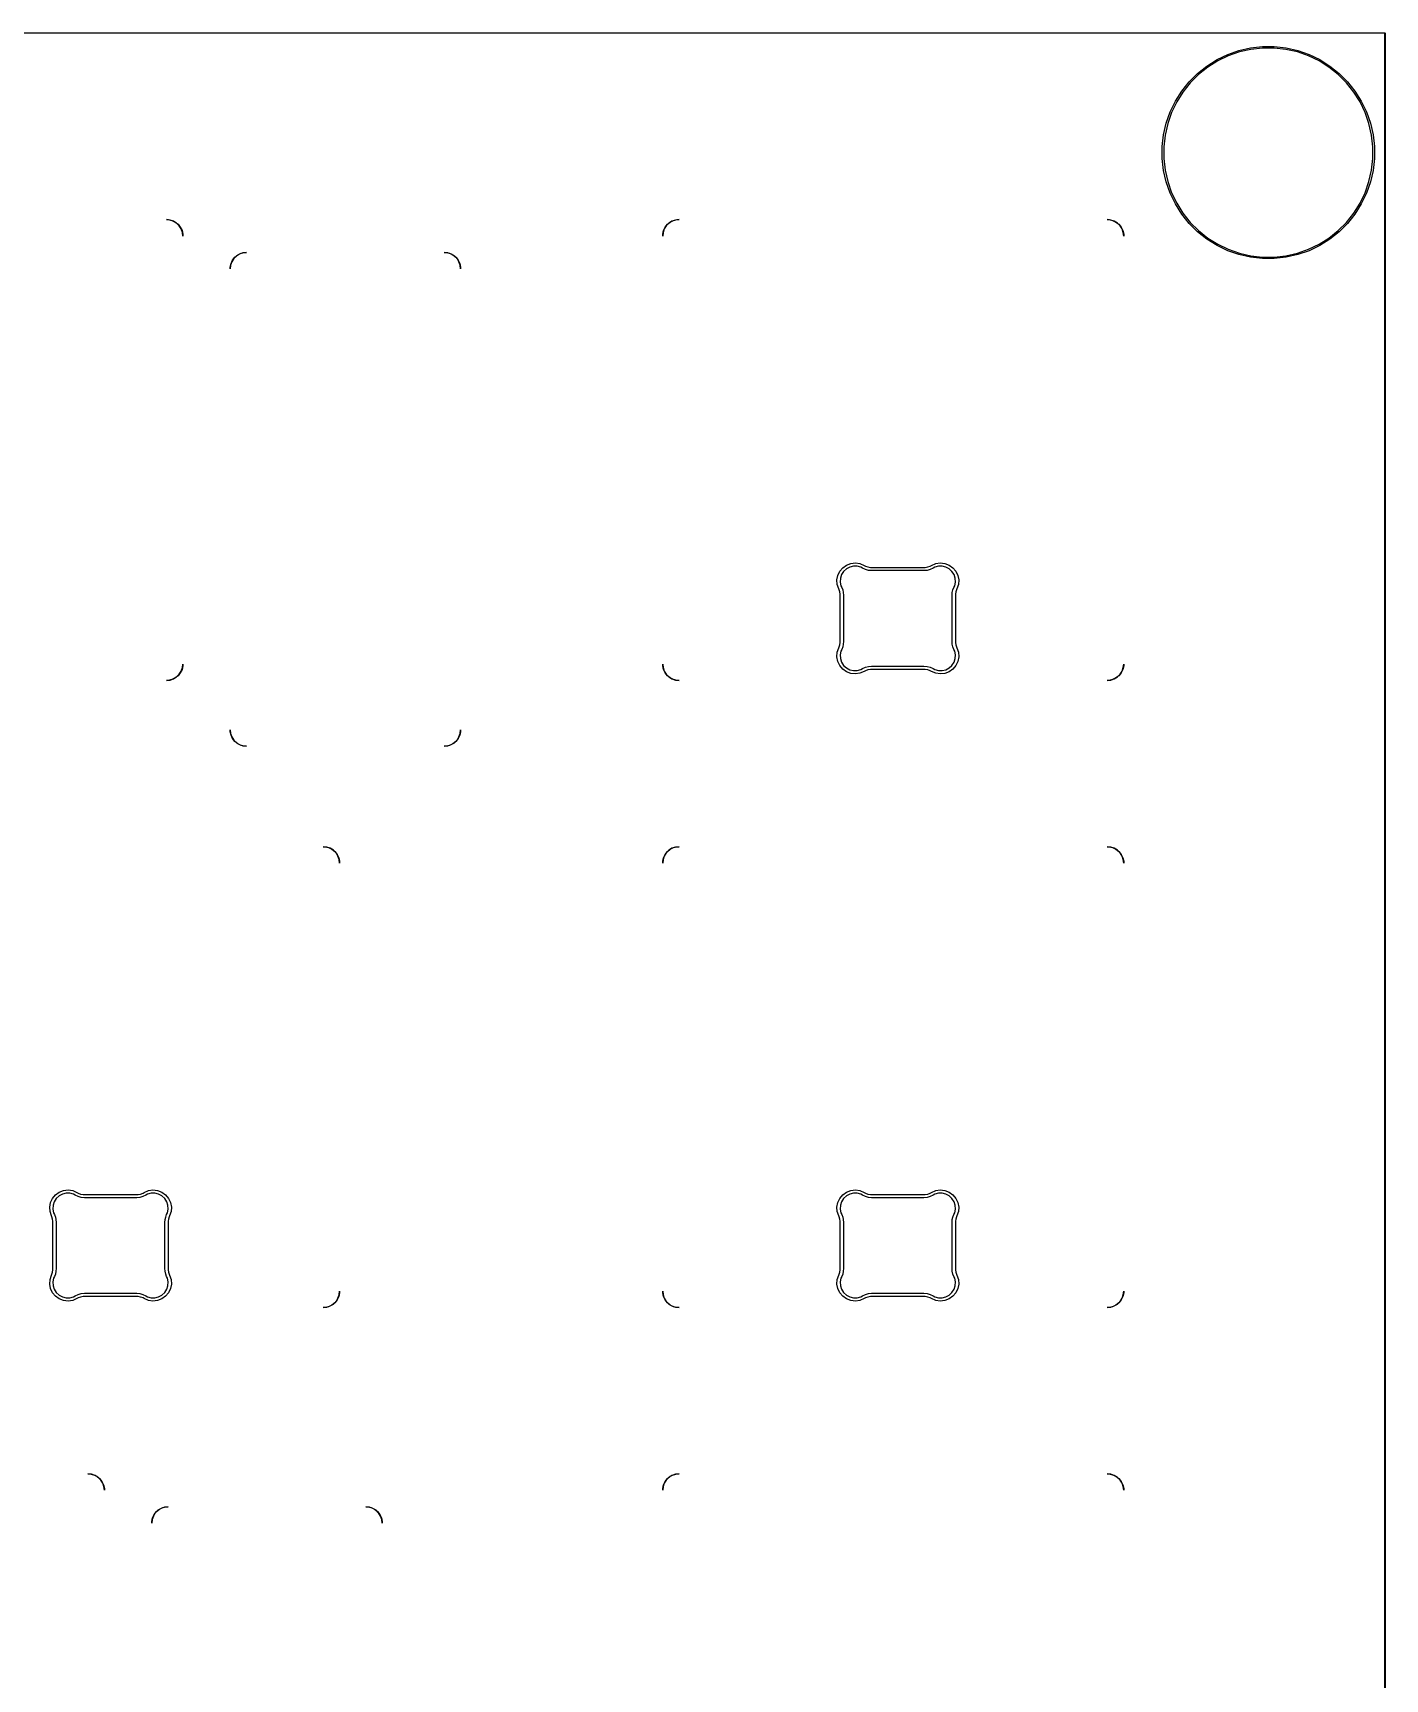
# Model space of a CAD drawing. Header units: inches. Extents: x -0.9 to 12.5, y -6 to -2.
# Drawn here: x 10.879 to 12.496, y -3.998 to -2.029 of the extents above; entities that cross this region are included whole.
import ezdxf

# ---------------------------------------------------------------- set-up
doc = ezdxf.new("R2010")
doc.units = ezdxf.units.IN
doc.header["$MEASUREMENT"] = 0
doc.layers.add('Edge.Cuts', color=40, linetype='CONTINUOUS', true_color=0xfabd2f)

msp = doc.modelspace()

# ---------------------------------------------------------------- linework, layer by layer
at = {"layer": 'Edge.Cuts', "linetype": 'CONTINUOUS'}
for p, q in [((-0.9213, -2.0289), (12.4961, -2.0289)), ((12.4959, -2.0293), (-0.9211, -2.0293)), ((12.3215, -2.05), (12.3354, -2.0469)), ((12.3354, -2.0469), (12.3496, -2.0453)), ((12.3497, -2.047), (12.3357, -2.0486)), ((12.3496, -2.0453), (12.3638, -2.0453)), ((12.3637, -2.047), (12.3497, -2.047)), ((12.3777, -2.0486), (12.3637, -2.047)), ((12.3638, -2.0453), (12.378, -2.0469)), ((12.378, -2.0469), (12.3918, -2.05)), ((12.4959, -5.9659), (12.4959, -2.0293)), ((12.4961, -2.0289), (12.4961, -2.029)), ((12.4961, -2.029), (12.4962, -2.0291)), ((12.4962, -2.0291), (12.4963, -2.0291)), ((12.4963, -2.0291), (12.4963, -5.9661)), ((12.2832, -2.0685), (12.2953, -2.0609)), ((12.2961, -2.0625), (12.2842, -2.0699)), ((12.2953, -2.0609), (12.3081, -2.0547)), ((12.3088, -2.0564), (12.2961, -2.0625)), ((12.3081, -2.0547), (12.3215, -2.05)), ((12.322, -2.0517), (12.3088, -2.0564)), ((12.3357, -2.0486), (12.322, -2.0517)), ((12.3914, -2.0517), (12.3777, -2.0486)), ((12.4046, -2.0564), (12.3914, -2.0517)), ((12.3918, -2.05), (12.4053, -2.0547)), ((12.4173, -2.0625), (12.4046, -2.0564)), ((12.4053, -2.0547), (12.4181, -2.0609)), ((12.4291, -2.0699), (12.4173, -2.0625)), ((12.4181, -2.0609), (12.4302, -2.0685)), ((12.262, -2.0874), (12.2721, -2.0774)), ((12.2733, -2.0787), (12.2633, -2.0886)), ((12.2721, -2.0774), (12.2832, -2.0685)), ((12.2842, -2.0699), (12.2733, -2.0787)), ((12.4401, -2.0787), (12.4291, -2.0699)), ((12.4302, -2.0685), (12.4413, -2.0774)), ((12.45, -2.0886), (12.4401, -2.0787)), ((12.4413, -2.0774), (12.4514, -2.0874)), ((12.2456, -2.1106), (12.2531, -2.0986)), ((12.2546, -2.0996), (12.2471, -2.1115)), ((12.2531, -2.0986), (12.262, -2.0874)), ((12.2633, -2.0886), (12.2546, -2.0996)), ((12.4588, -2.0996), (12.45, -2.0886)), ((12.4514, -2.0874), (12.4602, -2.0986)), ((12.4663, -2.1115), (12.4588, -2.0996)), ((12.4602, -2.0986), (12.4678, -2.1106)), ((12.2347, -2.1369), (12.2394, -2.1235)), ((12.241, -2.1241), (12.2364, -2.1374)), ((12.2394, -2.1235), (12.2456, -2.1106)), ((12.2471, -2.1115), (12.241, -2.1241)), ((12.4724, -2.1241), (12.4663, -2.1115)), ((12.4678, -2.1106), (12.474, -2.1235)), ((12.477, -2.1374), (12.4724, -2.1241)), ((12.474, -2.1235), (12.4787, -2.1369)), ((12.2315, -2.1508), (12.2347, -2.1369)), ((12.2364, -2.1374), (12.2333, -2.1511)), ((12.4801, -2.1511), (12.477, -2.1374)), ((12.4787, -2.1369), (12.4819, -2.1508)), ((12.2299, -2.1649), (12.2315, -2.1508)), ((12.2299, -2.165), (12.2299, -2.1649)), ((12.2299, -2.1792), (12.2299, -2.165)), ((12.2333, -2.1511), (12.2317, -2.165)), ((12.2317, -2.165), (12.2317, -2.1791)), ((12.4817, -2.165), (12.4801, -2.1511)), ((12.4817, -2.1791), (12.4817, -2.165)), ((12.4819, -2.1508), (12.4835, -2.1649)), ((12.4835, -2.1649), (12.4835, -2.1792)), ((12.2315, -2.1933), (12.2299, -2.1792)), ((12.2317, -2.1791), (12.2333, -2.193)), ((12.4801, -2.193), (12.4817, -2.1791)), ((12.4835, -2.1792), (12.4819, -2.1933)), ((12.2347, -2.2072), (12.2315, -2.1933)), ((12.2333, -2.193), (12.2364, -2.2067)), ((12.477, -2.2067), (12.4801, -2.193)), ((12.4819, -2.1933), (12.4787, -2.2072)), ((12.2394, -2.2206), (12.2347, -2.2072)), ((12.2364, -2.2067), (12.241, -2.22)), ((12.2456, -2.2335), (12.2394, -2.2206)), ((12.241, -2.22), (12.2471, -2.2326)), ((12.4663, -2.2326), (12.4724, -2.22)), ((12.474, -2.2206), (12.4678, -2.2335)), ((12.4724, -2.22), (12.477, -2.2067)), ((12.4787, -2.2072), (12.474, -2.2206)), ((12.2531, -2.2455), (12.2456, -2.2335)), ((12.2471, -2.2326), (12.2546, -2.2445)), ((12.4588, -2.2445), (12.4663, -2.2326)), ((12.4678, -2.2335), (12.4602, -2.2455)), ((11.0434, -2.2527), (11.039, -2.2522)), ((11.039, -2.2522), (11.0412, -2.2522)), ((11.0412, -2.2522), (11.0455, -2.2532)), ((11.0475, -2.2541), (11.0434, -2.2527)), ((11.0455, -2.2532), (11.0495, -2.2551)), ((11.0512, -2.2565), (11.0475, -2.2541)), ((11.0495, -2.2551), (11.053, -2.2578)), ((11.0544, -2.2596), (11.0512, -2.2565)), ((11.053, -2.2578), (11.0557, -2.2613)), ((11.0567, -2.2633), (11.0544, -2.2596)), ((11.0557, -2.2613), (11.0577, -2.2653)), ((11.0582, -2.2675), (11.0567, -2.2633)), ((11.6344, -2.2633), (11.633, -2.2675)), ((11.6335, -2.2653), (11.6354, -2.2613)), ((11.6368, -2.2596), (11.6344, -2.2633)), ((11.6354, -2.2613), (11.6382, -2.2578)), ((11.6399, -2.2565), (11.6368, -2.2596)), ((11.6382, -2.2578), (11.6416, -2.2551)), ((11.6436, -2.2541), (11.6399, -2.2565)), ((11.6416, -2.2551), (11.6456, -2.2532)), ((11.6478, -2.2527), (11.6436, -2.2541)), ((11.6456, -2.2532), (11.6499, -2.2522)), ((11.6522, -2.2522), (11.6478, -2.2527)), ((11.6499, -2.2522), (11.6522, -2.2522)), ((12.1684, -2.2527), (12.164, -2.2522)), ((12.164, -2.2522), (12.1662, -2.2522)), ((12.1662, -2.2522), (12.1705, -2.2532)), ((12.1725, -2.2541), (12.1684, -2.2527)), ((12.1705, -2.2532), (12.1745, -2.2551)), ((12.1762, -2.2565), (12.1725, -2.2541)), ((12.1745, -2.2551), (12.178, -2.2578)), ((12.1794, -2.2596), (12.1762, -2.2565)), ((12.178, -2.2578), (12.1807, -2.2613)), ((12.1817, -2.2633), (12.1794, -2.2596)), ((12.1807, -2.2613), (12.1827, -2.2653)), ((12.1832, -2.2675), (12.1817, -2.2633)), ((12.262, -2.2567), (12.2531, -2.2455)), ((12.2546, -2.2445), (12.2633, -2.2555)), ((12.2721, -2.2667), (12.262, -2.2567)), ((12.2633, -2.2555), (12.2733, -2.2654)), ((12.4401, -2.2654), (12.45, -2.2555)), ((12.4514, -2.2567), (12.4413, -2.2667)), ((12.45, -2.2555), (12.4588, -2.2445)), ((12.4602, -2.2455), (12.4514, -2.2567)), ((11.0577, -2.2653), (11.0587, -2.2696)), ((11.0587, -2.2719), (11.0582, -2.2675)), ((11.0587, -2.2696), (11.0587, -2.2719)), ((11.6325, -2.2696), (11.6335, -2.2653)), ((11.633, -2.2675), (11.6325, -2.2719)), ((11.6325, -2.2719), (11.6325, -2.2696)), ((12.1827, -2.2653), (12.1837, -2.2696)), ((12.1837, -2.2719), (12.1832, -2.2675)), ((12.1837, -2.2696), (12.1837, -2.2719)), ((12.2832, -2.2756), (12.2721, -2.2667)), ((12.2733, -2.2654), (12.2842, -2.2742)), ((12.2953, -2.2832), (12.2832, -2.2756)), ((12.2842, -2.2742), (12.2961, -2.2816)), ((12.3081, -2.2894), (12.2953, -2.2832)), ((12.2961, -2.2816), (12.3088, -2.2877)), ((12.4046, -2.2877), (12.4173, -2.2816)), ((12.4181, -2.2832), (12.4053, -2.2894)), ((12.4173, -2.2816), (12.4291, -2.2742)), ((12.4302, -2.2756), (12.4181, -2.2832)), ((12.4291, -2.2742), (12.4401, -2.2654)), ((12.4413, -2.2667), (12.4302, -2.2756)), ((11.1172, -2.3027), (11.1158, -2.3068)), ((11.1163, -2.3047), (11.1182, -2.3007)), ((11.1196, -2.2989), (11.1172, -2.3027)), ((11.1182, -2.3007), (11.121, -2.2972)), ((11.1227, -2.2958), (11.1196, -2.2989)), ((11.121, -2.2972), (11.1244, -2.2944)), ((11.1264, -2.2935), (11.1227, -2.2958)), ((11.1244, -2.2944), (11.1284, -2.2925)), ((11.1306, -2.292), (11.1264, -2.2935)), ((11.1284, -2.2925), (11.1327, -2.2915)), ((11.135, -2.2915), (11.1306, -2.292)), ((11.1327, -2.2915), (11.135, -2.2915)), ((11.3756, -2.292), (11.3712, -2.2915)), ((11.3712, -2.2915), (11.3734, -2.2915)), ((11.3734, -2.2915), (11.3777, -2.2925)), ((11.3797, -2.2935), (11.3756, -2.292)), ((11.3777, -2.2925), (11.3817, -2.2944)), ((11.3835, -2.2958), (11.3797, -2.2935)), ((11.3817, -2.2944), (11.3852, -2.2972)), ((11.3866, -2.2989), (11.3835, -2.2958)), ((11.3852, -2.2972), (11.388, -2.3007)), ((11.3889, -2.3027), (11.3866, -2.2989)), ((11.388, -2.3007), (11.3899, -2.3047)), ((11.3904, -2.3068), (11.3889, -2.3027)), ((12.3215, -2.2941), (12.3081, -2.2894)), ((12.3088, -2.2877), (12.322, -2.2924)), ((12.3354, -2.2972), (12.3215, -2.2941)), ((12.322, -2.2924), (12.3357, -2.2955)), ((12.3496, -2.2988), (12.3354, -2.2972)), ((12.3357, -2.2955), (12.3497, -2.297)), ((12.3638, -2.2988), (12.3496, -2.2988)), ((12.3497, -2.297), (12.3637, -2.297)), ((12.3637, -2.297), (12.3777, -2.2955)), ((12.378, -2.2972), (12.3638, -2.2988)), ((12.3777, -2.2955), (12.3914, -2.2924)), ((12.3918, -2.2941), (12.378, -2.2972)), ((12.3914, -2.2924), (12.4046, -2.2877)), ((12.4053, -2.2894), (12.3918, -2.2941)), ((11.1153, -2.309), (11.1163, -2.3047)), ((11.1158, -2.3068), (11.1153, -2.3112)), ((11.1153, -2.3112), (11.1153, -2.309)), ((11.3899, -2.3047), (11.3909, -2.309)), ((11.3909, -2.3112), (11.3904, -2.3068)), ((11.3909, -2.309), (11.3909, -2.3112)), ((11.8419, -2.6777), (11.8443, -2.6727)), ((11.8443, -2.6727), (11.8478, -2.6685)), ((11.8463, -2.6767), (11.8449, -2.681)), ((11.8488, -2.6729), (11.8463, -2.6767)), ((11.8478, -2.6685), (11.8523, -2.6653)), ((11.8521, -2.6698), (11.8488, -2.6729)), ((11.8561, -2.6677), (11.8521, -2.6698)), ((11.8523, -2.6653), (11.8574, -2.6633)), ((11.8606, -2.6666), (11.8561, -2.6677)), ((11.8574, -2.6633), (11.8629, -2.6627)), ((11.8651, -2.6667), (11.8606, -2.6666)), ((11.8629, -2.6627), (11.8683, -2.6635)), ((11.8695, -2.6679), (11.8651, -2.6667)), ((11.8683, -2.6635), (11.8734, -2.6657)), ((11.8714, -2.6691), (11.8695, -2.6679)), ((11.8749, -2.6707), (11.8714, -2.6691)), ((11.8734, -2.6657), (11.8748, -2.6665)), ((11.8748, -2.6665), (11.8777, -2.6676)), ((11.8785, -2.6717), (11.8749, -2.6707)), ((11.8777, -2.6676), (11.8808, -2.6681)), ((11.8823, -2.672), (11.8785, -2.6717)), ((11.8808, -2.6681), (11.8823, -2.6681)), ((11.8823, -2.6681), (11.8823, -2.6681)), ((11.8823, -2.6681), (11.9449, -2.6681)), ((11.9449, -2.672), (11.8823, -2.672)), ((11.8823, -2.672), (11.8823, -2.672)), ((11.9449, -2.6681), (11.9465, -2.6681)), ((11.9487, -2.6717), (11.9449, -2.672)), ((11.9465, -2.6681), (11.9495, -2.6676)), ((11.9524, -2.6707), (11.9487, -2.6717)), ((11.9495, -2.6676), (11.9525, -2.6665)), ((11.9558, -2.6691), (11.9524, -2.6707)), ((11.9525, -2.6665), (11.9538, -2.6657)), ((11.9538, -2.6657), (11.9589, -2.6635)), ((11.9578, -2.6679), (11.9558, -2.6691)), ((11.9622, -2.6667), (11.9578, -2.6679)), ((11.9589, -2.6635), (11.9643, -2.6627)), ((11.9667, -2.6666), (11.9622, -2.6667)), ((11.9643, -2.6627), (11.9698, -2.6633)), ((11.9711, -2.6677), (11.9667, -2.6666)), ((11.9698, -2.6633), (11.975, -2.6653)), ((11.9751, -2.6698), (11.9711, -2.6677)), ((11.975, -2.6653), (11.9794, -2.6685)), ((11.9784, -2.6729), (11.9751, -2.6698)), ((11.9809, -2.6767), (11.9784, -2.6729)), ((11.9794, -2.6685), (11.983, -2.6727)), ((11.9823, -2.681), (11.9809, -2.6767)), ((11.983, -2.6727), (11.9853, -2.6777)), ((11.8409, -2.6831), (11.8419, -2.6777)), ((11.8412, -2.6886), (11.8409, -2.6831)), ((11.843, -2.6938), (11.8412, -2.6886)), ((11.8435, -2.695), (11.843, -2.6938)), ((11.8443, -2.6975), (11.8435, -2.695)), ((11.8449, -2.681), (11.8447, -2.6856)), ((11.8447, -2.6856), (11.8455, -2.69)), ((11.8455, -2.69), (11.8465, -2.6921)), ((11.8465, -2.6921), (11.8477, -2.6951)), ((11.8477, -2.6951), (11.8484, -2.6982)), ((11.9788, -2.6982), (11.9795, -2.6951)), ((11.9795, -2.6951), (11.9807, -2.6921)), ((11.9807, -2.6921), (11.9817, -2.69)), ((11.9807, -2.6921), (11.9807, -2.6921)), ((11.9817, -2.69), (11.9826, -2.6856)), ((11.9826, -2.6856), (11.9823, -2.681)), ((11.9837, -2.695), (11.9829, -2.6975)), ((11.9843, -2.6938), (11.9837, -2.695)), ((11.986, -2.6886), (11.9843, -2.6938)), ((11.9843, -2.6938), (11.9843, -2.6938)), ((11.9853, -2.6777), (11.9864, -2.6831)), ((11.9864, -2.6831), (11.986, -2.6886)), ((11.8447, -2.7001), (11.8443, -2.6975)), ((11.8447, -2.7015), (11.8447, -2.7001)), ((11.8447, -2.7568), (11.8447, -2.7015)), ((11.8447, -2.7015), (11.8447, -2.7015)), ((11.8484, -2.6982), (11.8487, -2.7015)), ((11.8487, -2.7015), (11.8487, -2.7015)), ((11.8487, -2.7015), (11.8487, -2.7568)), ((11.9786, -2.7015), (11.9788, -2.6982)), ((11.9786, -2.7568), (11.9786, -2.7015)), ((11.9786, -2.7015), (11.9786, -2.7015)), ((11.9829, -2.6975), (11.9825, -2.7001)), ((11.9825, -2.7001), (11.9825, -2.7015)), ((11.9825, -2.7015), (11.9825, -2.7015)), ((11.9825, -2.7015), (11.9825, -2.7568)), ((11.8409, -2.7752), (11.8412, -2.7697)), ((11.8419, -2.7806), (11.8409, -2.7752)), ((11.8412, -2.7697), (11.843, -2.7645)), ((11.843, -2.7645), (11.8435, -2.7633)), ((11.843, -2.7645), (11.843, -2.7645)), ((11.8435, -2.7633), (11.8443, -2.7608)), ((11.8443, -2.7608), (11.8447, -2.7581)), ((11.8447, -2.7581), (11.8447, -2.7568)), ((11.8447, -2.7568), (11.8447, -2.7568)), ((11.8455, -2.7682), (11.8447, -2.7727)), ((11.8447, -2.7727), (11.8449, -2.7772)), ((11.8465, -2.7662), (11.8455, -2.7682)), ((11.8477, -2.7632), (11.8465, -2.7662)), ((11.8465, -2.7662), (11.8465, -2.7662)), ((11.8484, -2.76), (11.8477, -2.7632)), ((11.8487, -2.7568), (11.8484, -2.76)), ((11.8487, -2.7568), (11.8487, -2.7568)), ((11.9788, -2.76), (11.9786, -2.7568)), ((11.9795, -2.7632), (11.9788, -2.76)), ((11.9807, -2.7662), (11.9795, -2.7632)), ((11.9817, -2.7682), (11.9807, -2.7662)), ((11.9826, -2.7727), (11.9817, -2.7682)), ((11.9823, -2.7772), (11.9826, -2.7727)), ((11.9825, -2.7568), (11.9825, -2.7581)), ((11.9825, -2.7581), (11.9829, -2.7608)), ((11.9829, -2.7608), (11.9837, -2.7633)), ((11.9837, -2.7633), (11.9843, -2.7645)), ((11.9843, -2.7645), (11.9843, -2.7645)), ((11.9843, -2.7645), (11.986, -2.7697)), ((11.9864, -2.7752), (11.9853, -2.7806)), ((11.986, -2.7697), (11.9864, -2.7752)), ((11.0557, -2.7942), (11.053, -2.7977)), ((11.0544, -2.7959), (11.0567, -2.7922)), ((11.0577, -2.7902), (11.0557, -2.7942)), ((11.0567, -2.7922), (11.0582, -2.788)), ((11.0587, -2.7859), (11.0577, -2.7902)), ((11.0582, -2.788), (11.0587, -2.7837)), ((11.0587, -2.7837), (11.0587, -2.7859)), ((11.6325, -2.7859), (11.6325, -2.7837)), ((11.6325, -2.7837), (11.633, -2.788)), ((11.6335, -2.7902), (11.6325, -2.7859)), ((11.633, -2.788), (11.6344, -2.7922)), ((11.6354, -2.7942), (11.6335, -2.7902)), ((11.6344, -2.7922), (11.6368, -2.7959)), ((11.6382, -2.7977), (11.6354, -2.7942)), ((11.8443, -2.7856), (11.8419, -2.7806)), ((11.8478, -2.7898), (11.8443, -2.7856)), ((11.8449, -2.7772), (11.8463, -2.7815)), ((11.8463, -2.7815), (11.8488, -2.7854)), ((11.8523, -2.793), (11.8478, -2.7898)), ((11.8488, -2.7854), (11.8521, -2.7884)), ((11.8521, -2.7884), (11.8561, -2.7906)), ((11.8574, -2.7949), (11.8523, -2.793)), ((11.8561, -2.7906), (11.8606, -2.7916)), ((11.8629, -2.7955), (11.8574, -2.7949)), ((11.8606, -2.7916), (11.8651, -2.7915)), ((11.8683, -2.7947), (11.8629, -2.7955)), ((11.8651, -2.7915), (11.8695, -2.7903)), ((11.8734, -2.7926), (11.8683, -2.7947)), ((11.8695, -2.7903), (11.8714, -2.7892)), ((11.8714, -2.7892), (11.8749, -2.7876)), ((11.8714, -2.7892), (11.8714, -2.7892)), ((11.8748, -2.7918), (11.8734, -2.7926)), ((11.8734, -2.7926), (11.8734, -2.7926)), ((11.8777, -2.7907), (11.8748, -2.7918)), ((11.8749, -2.7876), (11.8785, -2.7866)), ((11.8808, -2.7902), (11.8777, -2.7907)), ((11.8785, -2.7866), (11.8823, -2.7862)), ((11.8823, -2.7902), (11.8808, -2.7902)), ((11.8823, -2.7862), (11.9449, -2.7862)), ((11.9449, -2.7902), (11.8823, -2.7902)), ((11.9449, -2.7862), (11.9487, -2.7866)), ((11.9465, -2.7902), (11.9449, -2.7902)), ((11.9495, -2.7907), (11.9465, -2.7902)), ((11.9487, -2.7866), (11.9524, -2.7876)), ((11.9525, -2.7918), (11.9495, -2.7907)), ((11.9524, -2.7876), (11.9558, -2.7892)), ((11.9538, -2.7926), (11.9525, -2.7918)), ((11.9589, -2.7947), (11.9538, -2.7926)), ((11.9558, -2.7892), (11.9578, -2.7903)), ((11.9578, -2.7903), (11.9622, -2.7915)), ((11.9643, -2.7955), (11.9589, -2.7947)), ((11.9622, -2.7915), (11.9667, -2.7916)), ((11.9698, -2.7949), (11.9643, -2.7955)), ((11.9667, -2.7916), (11.9711, -2.7906)), ((11.975, -2.793), (11.9698, -2.7949)), ((11.9711, -2.7906), (11.9751, -2.7884)), ((11.9794, -2.7898), (11.975, -2.793)), ((11.9751, -2.7884), (11.9784, -2.7854)), ((11.9784, -2.7854), (11.9809, -2.7815)), ((11.983, -2.7856), (11.9794, -2.7898)), ((11.9809, -2.7815), (11.9823, -2.7772)), ((11.9853, -2.7806), (11.983, -2.7856)), ((12.1807, -2.7942), (12.178, -2.7977)), ((12.1794, -2.7959), (12.1817, -2.7922)), ((12.1827, -2.7902), (12.1807, -2.7942)), ((12.1817, -2.7922), (12.1832, -2.788)), ((12.1837, -2.7859), (12.1827, -2.7902)), ((12.1832, -2.788), (12.1837, -2.7837)), ((12.1837, -2.7837), (12.1837, -2.7859)), ((11.039, -2.8033), (11.0434, -2.8029)), ((11.0412, -2.8033), (11.039, -2.8033)), ((11.0455, -2.8024), (11.0412, -2.8033)), ((11.0434, -2.8029), (11.0475, -2.8014)), ((11.0495, -2.8004), (11.0455, -2.8024)), ((11.0475, -2.8014), (11.0512, -2.7991)), ((11.053, -2.7977), (11.0495, -2.8004)), ((11.0512, -2.7991), (11.0544, -2.7959)), ((11.6368, -2.7959), (11.6399, -2.7991)), ((11.6416, -2.8004), (11.6382, -2.7977)), ((11.6399, -2.7991), (11.6436, -2.8014)), ((11.6456, -2.8024), (11.6416, -2.8004)), ((11.6436, -2.8014), (11.6478, -2.8029)), ((11.6499, -2.8033), (11.6456, -2.8024)), ((11.6478, -2.8029), (11.6522, -2.8033)), ((11.6522, -2.8033), (11.6499, -2.8033)), ((12.164, -2.8033), (12.1684, -2.8029)), ((12.1662, -2.8033), (12.164, -2.8033)), ((12.1705, -2.8024), (12.1662, -2.8033)), ((12.1684, -2.8029), (12.1725, -2.8014)), ((12.1745, -2.8004), (12.1705, -2.8024)), ((12.1725, -2.8014), (12.1762, -2.7991)), ((12.178, -2.7977), (12.1745, -2.8004)), ((12.1762, -2.7991), (12.1794, -2.7959)), ((11.1153, -2.8646), (11.1153, -2.8624)), ((11.1153, -2.8624), (11.1158, -2.8668)), ((11.1163, -2.8689), (11.1153, -2.8646)), ((11.1158, -2.8668), (11.1172, -2.8709)), ((11.1182, -2.8729), (11.1163, -2.8689)), ((11.1172, -2.8709), (11.1196, -2.8747)), ((11.121, -2.8764), (11.1182, -2.8729)), ((11.388, -2.8729), (11.3852, -2.8764)), ((11.3866, -2.8747), (11.3889, -2.8709)), ((11.3899, -2.8689), (11.388, -2.8729)), ((11.3889, -2.8709), (11.3904, -2.8668)), ((11.3909, -2.8646), (11.3899, -2.8689)), ((11.3904, -2.8668), (11.3909, -2.8624)), ((11.3909, -2.8624), (11.3909, -2.8646)), ((11.1196, -2.8747), (11.1227, -2.8778)), ((11.1244, -2.8792), (11.121, -2.8764)), ((11.1227, -2.8778), (11.1264, -2.8801)), ((11.1284, -2.8811), (11.1244, -2.8792)), ((11.1264, -2.8801), (11.1306, -2.8816)), ((11.1327, -2.8821), (11.1284, -2.8811)), ((11.1306, -2.8816), (11.135, -2.8821)), ((11.135, -2.8821), (11.1327, -2.8821)), ((11.3712, -2.8821), (11.3756, -2.8816)), ((11.3734, -2.8821), (11.3712, -2.8821)), ((11.3777, -2.8811), (11.3734, -2.8821)), ((11.3756, -2.8816), (11.3797, -2.8801)), ((11.3817, -2.8792), (11.3777, -2.8811)), ((11.3797, -2.8801), (11.3835, -2.8778)), ((11.3852, -2.8764), (11.3817, -2.8792)), ((11.3835, -2.8778), (11.3866, -2.8747)), ((11.2309, -3.0027), (11.2265, -3.0022)), ((11.2265, -3.0022), (11.2287, -3.0022)), ((11.2287, -3.0022), (11.233, -3.0032)), ((11.235, -3.0041), (11.2309, -3.0027)), ((11.233, -3.0032), (11.237, -3.0051)), ((11.2387, -3.0065), (11.235, -3.0041)), ((11.237, -3.0051), (11.2405, -3.0078)), ((11.2419, -3.0096), (11.2387, -3.0065)), ((11.2405, -3.0078), (11.2432, -3.0113)), ((11.2442, -3.0133), (11.2419, -3.0096)), ((11.2432, -3.0113), (11.2452, -3.0153)), ((11.6335, -3.0153), (11.6354, -3.0113)), ((11.6368, -3.0096), (11.6344, -3.0133)), ((11.6354, -3.0113), (11.6382, -3.0078)), ((11.6399, -3.0065), (11.6368, -3.0096)), ((11.6382, -3.0078), (11.6416, -3.0051)), ((11.6436, -3.0041), (11.6399, -3.0065)), ((11.6416, -3.0051), (11.6456, -3.0032)), ((11.6478, -3.0027), (11.6436, -3.0041)), ((11.6456, -3.0032), (11.6499, -3.0022)), ((11.6522, -3.0022), (11.6478, -3.0027)), ((11.6499, -3.0022), (11.6522, -3.0022)), ((12.1684, -3.0027), (12.164, -3.0022)), ((12.164, -3.0022), (12.1662, -3.0022)), ((12.1662, -3.0022), (12.1705, -3.0032)), ((12.1725, -3.0041), (12.1684, -3.0027)), ((12.1705, -3.0032), (12.1745, -3.0051)), ((12.1762, -3.0065), (12.1725, -3.0041)), ((12.1745, -3.0051), (12.178, -3.0078)), ((12.1794, -3.0096), (12.1762, -3.0065)), ((12.178, -3.0078), (12.1807, -3.0113)), ((12.1817, -3.0133), (12.1794, -3.0096)), ((12.1807, -3.0113), (12.1827, -3.0153)), ((11.2457, -3.0175), (11.2442, -3.0133)), ((11.2452, -3.0153), (11.2462, -3.0196)), ((11.2462, -3.0219), (11.2457, -3.0175)), ((11.2462, -3.0196), (11.2462, -3.0219)), ((11.6325, -3.0196), (11.6335, -3.0153)), ((11.633, -3.0175), (11.6325, -3.0219)), ((11.6325, -3.0219), (11.6325, -3.0196)), ((11.6344, -3.0133), (11.633, -3.0175)), ((12.1832, -3.0175), (12.1817, -3.0133)), ((12.1827, -3.0153), (12.1837, -3.0196)), ((12.1837, -3.0219), (12.1832, -3.0175)), ((12.1837, -3.0196), (12.1837, -3.0219)), ((10.9005, -3.4277), (10.9029, -3.4227)), ((10.9029, -3.4227), (10.9064, -3.4185)), ((10.9074, -3.4229), (10.905, -3.4267)), ((10.9064, -3.4185), (10.9109, -3.4153)), ((10.9108, -3.4198), (10.9074, -3.4229)), ((10.9148, -3.4177), (10.9108, -3.4198)), ((10.9109, -3.4153), (10.916, -3.4133)), ((10.9192, -3.4166), (10.9148, -3.4177)), ((10.916, -3.4133), (10.9215, -3.4127)), ((10.9237, -3.4167), (10.9192, -3.4166)), ((10.9215, -3.4127), (10.927, -3.4135)), ((10.9281, -3.4179), (10.9237, -3.4167)), ((10.927, -3.4135), (10.932, -3.4157)), ((10.93, -3.4191), (10.9281, -3.4179)), ((10.9335, -3.4207), (10.93, -3.4191)), ((10.932, -3.4157), (10.9334, -3.4165)), ((10.9334, -3.4165), (10.9363, -3.4176)), ((10.9372, -3.4217), (10.9335, -3.4207)), ((10.9363, -3.4176), (10.9394, -3.4181)), ((10.941, -3.422), (10.9372, -3.4217)), ((10.9394, -3.4181), (10.941, -3.4181)), ((10.941, -3.4181), (10.941, -3.4181)), ((10.941, -3.4181), (11.0035, -3.4181)), ((11.0035, -3.422), (10.941, -3.422)), ((10.941, -3.422), (10.941, -3.422)), ((11.0035, -3.4181), (11.0051, -3.4181)), ((11.0073, -3.4217), (11.0035, -3.422)), ((11.0051, -3.4181), (11.0082, -3.4176)), ((11.011, -3.4207), (11.0073, -3.4217)), ((11.0082, -3.4176), (11.0111, -3.4165)), ((11.0144, -3.4191), (11.011, -3.4207)), ((11.0111, -3.4165), (11.0125, -3.4157)), ((11.0125, -3.4157), (11.0175, -3.4135)), ((11.0164, -3.4179), (11.0144, -3.4191)), ((11.0208, -3.4167), (11.0164, -3.4179)), ((11.0175, -3.4135), (11.023, -3.4127)), ((11.0253, -3.4166), (11.0208, -3.4167)), ((11.023, -3.4127), (11.0284, -3.4133)), ((11.0297, -3.4177), (11.0253, -3.4166)), ((11.0284, -3.4133), (11.0336, -3.4153)), ((11.0337, -3.4198), (11.0297, -3.4177)), ((11.0336, -3.4153), (11.0381, -3.4185)), ((11.0371, -3.4229), (11.0337, -3.4198)), ((11.0395, -3.4267), (11.0371, -3.4229)), ((11.0381, -3.4185), (11.0416, -3.4227)), ((11.0416, -3.4227), (11.044, -3.4277)), ((11.8419, -3.4277), (11.8443, -3.4227)), ((11.8443, -3.4227), (11.8478, -3.4185)), ((11.8488, -3.4229), (11.8463, -3.4267)), ((11.8478, -3.4185), (11.8523, -3.4153)), ((11.8521, -3.4198), (11.8488, -3.4229)), ((11.8561, -3.4177), (11.8521, -3.4198)), ((11.8523, -3.4153), (11.8574, -3.4133)), ((11.8606, -3.4166), (11.8561, -3.4177)), ((11.8574, -3.4133), (11.8629, -3.4127)), ((11.8651, -3.4167), (11.8606, -3.4166)), ((11.8629, -3.4127), (11.8683, -3.4135)), ((11.8695, -3.4179), (11.8651, -3.4167)), ((11.8683, -3.4135), (11.8734, -3.4157)), ((11.8714, -3.4191), (11.8695, -3.4179)), ((11.8749, -3.4207), (11.8714, -3.4191)), ((11.8734, -3.4157), (11.8748, -3.4165)), ((11.8748, -3.4165), (11.8777, -3.4176)), ((11.8785, -3.4217), (11.8749, -3.4207)), ((11.8777, -3.4176), (11.8808, -3.4181)), ((11.8823, -3.422), (11.8785, -3.4217)), ((11.8808, -3.4181), (11.8823, -3.4181)), ((11.8823, -3.4181), (11.8823, -3.4181)), ((11.8823, -3.4181), (11.9449, -3.4181)), ((11.9449, -3.422), (11.8823, -3.422)), ((11.8823, -3.422), (11.8823, -3.422)), ((11.9449, -3.4181), (11.9465, -3.4181)), ((11.9487, -3.4217), (11.9449, -3.422)), ((11.9465, -3.4181), (11.9495, -3.4176)), ((11.9524, -3.4207), (11.9487, -3.4217)), ((11.9495, -3.4176), (11.9525, -3.4165)), ((11.9558, -3.4191), (11.9524, -3.4207)), ((11.9525, -3.4165), (11.9538, -3.4157)), ((11.9538, -3.4157), (11.9589, -3.4135)), ((11.9578, -3.4179), (11.9558, -3.4191)), ((11.9622, -3.4167), (11.9578, -3.4179)), ((11.9589, -3.4135), (11.9643, -3.4127)), ((11.9667, -3.4166), (11.9622, -3.4167)), ((11.9643, -3.4127), (11.9698, -3.4133)), ((11.9711, -3.4177), (11.9667, -3.4166)), ((11.9698, -3.4133), (11.975, -3.4153)), ((11.9751, -3.4198), (11.9711, -3.4177)), ((11.975, -3.4153), (11.9794, -3.4185)), ((11.9784, -3.4229), (11.9751, -3.4198)), ((11.9809, -3.4267), (11.9784, -3.4229)), ((11.9794, -3.4185), (11.983, -3.4227)), ((11.983, -3.4227), (11.9853, -3.4277)), ((10.8995, -3.4331), (10.9005, -3.4277)), ((10.8999, -3.4386), (10.8995, -3.4331)), ((10.9016, -3.4438), (10.8999, -3.4386)), ((10.9022, -3.445), (10.9016, -3.4438)), ((10.903, -3.4475), (10.9022, -3.445)), ((10.9036, -3.431), (10.9033, -3.4356)), ((10.9033, -3.4356), (10.9042, -3.44)), ((10.905, -3.4267), (10.9036, -3.431)), ((10.9042, -3.44), (10.9051, -3.4421)), ((10.9051, -3.4421), (10.9063, -3.4451)), ((10.9063, -3.4451), (10.907, -3.4482)), ((11.0374, -3.4482), (11.0382, -3.4451)), ((11.0382, -3.4451), (11.0393, -3.4421)), ((11.0393, -3.4421), (11.0403, -3.44)), ((11.0393, -3.4421), (11.0393, -3.4421)), ((11.0409, -3.431), (11.0395, -3.4267)), ((11.0403, -3.44), (11.0412, -3.4356)), ((11.0412, -3.4356), (11.0409, -3.431)), ((11.0423, -3.445), (11.0415, -3.4475)), ((11.0429, -3.4438), (11.0423, -3.445)), ((11.0446, -3.4386), (11.0429, -3.4438)), ((11.0429, -3.4438), (11.0429, -3.4438)), ((11.044, -3.4277), (11.045, -3.4331)), ((11.045, -3.4331), (11.0446, -3.4386)), ((11.8409, -3.4331), (11.8419, -3.4277)), ((11.8412, -3.4386), (11.8409, -3.4331)), ((11.843, -3.4438), (11.8412, -3.4386)), ((11.8435, -3.445), (11.843, -3.4438)), ((11.8443, -3.4475), (11.8435, -3.445)), ((11.8449, -3.431), (11.8447, -3.4356)), ((11.8447, -3.4356), (11.8455, -3.44)), ((11.8463, -3.4267), (11.8449, -3.431)), ((11.8455, -3.44), (11.8465, -3.4421)), ((11.8465, -3.4421), (11.8477, -3.4451)), ((11.8477, -3.4451), (11.8484, -3.4482)), ((11.9788, -3.4482), (11.9795, -3.4451)), ((11.9795, -3.4451), (11.9807, -3.4421)), ((11.9807, -3.4421), (11.9817, -3.44)), ((11.9807, -3.4421), (11.9807, -3.4421)), ((11.9823, -3.431), (11.9809, -3.4267)), ((11.9817, -3.44), (11.9826, -3.4356)), ((11.9826, -3.4356), (11.9823, -3.431)), ((11.9837, -3.445), (11.9829, -3.4475)), ((11.9843, -3.4438), (11.9837, -3.445)), ((11.986, -3.4386), (11.9843, -3.4438)), ((11.9843, -3.4438), (11.9843, -3.4438)), ((11.9853, -3.4277), (11.9864, -3.4331)), ((11.9864, -3.4331), (11.986, -3.4386)), ((10.9033, -3.4501), (10.903, -3.4475)), ((10.9033, -3.4515), (10.9033, -3.4501)), ((10.9033, -3.5068), (10.9033, -3.4515)), ((10.9033, -3.4515), (10.9033, -3.4515)), ((10.907, -3.4482), (10.9073, -3.4515)), ((10.9073, -3.4515), (10.9073, -3.4515)), ((10.9073, -3.4515), (10.9073, -3.5068)), ((11.0372, -3.4515), (11.0374, -3.4482)), ((11.0372, -3.5068), (11.0372, -3.4515)), ((11.0372, -3.4515), (11.0372, -3.4515)), ((11.0415, -3.4475), (11.0411, -3.4501)), ((11.0411, -3.4501), (11.0411, -3.4515)), ((11.0411, -3.4515), (11.0411, -3.4515)), ((11.0411, -3.4515), (11.0411, -3.5068)), ((11.8447, -3.4501), (11.8443, -3.4475)), ((11.8447, -3.4515), (11.8447, -3.4501)), ((11.8447, -3.5068), (11.8447, -3.4515)), ((11.8447, -3.4515), (11.8447, -3.4515)), ((11.8484, -3.4482), (11.8487, -3.4515)), ((11.8487, -3.4515), (11.8487, -3.4515)), ((11.8487, -3.4515), (11.8487, -3.5068)), ((11.9786, -3.4515), (11.9788, -3.4482)), ((11.9786, -3.5068), (11.9786, -3.4515)), ((11.9786, -3.4515), (11.9786, -3.4515)), ((11.9829, -3.4475), (11.9825, -3.4501)), ((11.9825, -3.4501), (11.9825, -3.4515)), ((11.9825, -3.4515), (11.9825, -3.4515)), ((11.9825, -3.4515), (11.9825, -3.5068)), ((10.8995, -3.5252), (10.8999, -3.5197)), ((10.8999, -3.5197), (10.9016, -3.5145)), ((10.9016, -3.5145), (10.9022, -3.5133)), ((10.9016, -3.5145), (10.9016, -3.5145)), ((10.9022, -3.5133), (10.903, -3.5108)), ((10.903, -3.5108), (10.9033, -3.5081)), ((10.9033, -3.5081), (10.9033, -3.5068)), ((10.9033, -3.5068), (10.9033, -3.5068)), ((10.9042, -3.5182), (10.9033, -3.5227)), ((10.9033, -3.5227), (10.9036, -3.5272)), ((10.9051, -3.5162), (10.9042, -3.5182)), ((10.9063, -3.5132), (10.9051, -3.5162)), ((10.9051, -3.5162), (10.9051, -3.5162)), ((10.907, -3.51), (10.9063, -3.5132)), ((10.9073, -3.5068), (10.907, -3.51)), ((10.9073, -3.5068), (10.9073, -3.5068)), ((11.0374, -3.51), (11.0372, -3.5068)), ((11.0382, -3.5132), (11.0374, -3.51)), ((11.0393, -3.5162), (11.0382, -3.5132)), ((11.0403, -3.5182), (11.0393, -3.5162)), ((11.0412, -3.5227), (11.0403, -3.5182)), ((11.0409, -3.5272), (11.0412, -3.5227)), ((11.0411, -3.5068), (11.0411, -3.5081)), ((11.0411, -3.5081), (11.0415, -3.5108)), ((11.0415, -3.5108), (11.0423, -3.5133)), ((11.0423, -3.5133), (11.0429, -3.5145)), ((11.0429, -3.5145), (11.0429, -3.5145)), ((11.0429, -3.5145), (11.0446, -3.5197)), ((11.0446, -3.5197), (11.045, -3.5252)), ((11.8409, -3.5252), (11.8412, -3.5197)), ((11.8412, -3.5197), (11.843, -3.5145)), ((11.843, -3.5145), (11.8435, -3.5133)), ((11.843, -3.5145), (11.843, -3.5145)), ((11.8435, -3.5133), (11.8443, -3.5108)), ((11.8443, -3.5108), (11.8447, -3.5081)), ((11.8447, -3.5081), (11.8447, -3.5068)), ((11.8447, -3.5068), (11.8447, -3.5068)), ((11.8455, -3.5182), (11.8447, -3.5227)), ((11.8447, -3.5227), (11.8449, -3.5272)), ((11.8465, -3.5162), (11.8455, -3.5182)), ((11.8477, -3.5132), (11.8465, -3.5162)), ((11.8465, -3.5162), (11.8465, -3.5162)), ((11.8484, -3.51), (11.8477, -3.5132)), ((11.8487, -3.5068), (11.8484, -3.51)), ((11.8487, -3.5068), (11.8487, -3.5068)), ((11.9788, -3.51), (11.9786, -3.5068)), ((11.9795, -3.5132), (11.9788, -3.51)), ((11.9807, -3.5162), (11.9795, -3.5132)), ((11.9817, -3.5182), (11.9807, -3.5162)), ((11.9826, -3.5227), (11.9817, -3.5182)), ((11.9823, -3.5272), (11.9826, -3.5227)), ((11.9825, -3.5068), (11.9825, -3.5081)), ((11.9825, -3.5081), (11.9829, -3.5108)), ((11.9829, -3.5108), (11.9837, -3.5133)), ((11.9837, -3.5133), (11.9843, -3.5145)), ((11.9843, -3.5145), (11.9843, -3.5145)), ((11.9843, -3.5145), (11.986, -3.5197)), ((11.986, -3.5197), (11.9864, -3.5252)), ((10.9005, -3.5306), (10.8995, -3.5252)), ((10.9029, -3.5356), (10.9005, -3.5306)), ((10.9064, -3.5398), (10.9029, -3.5356)), ((10.9036, -3.5272), (10.905, -3.5315)), ((10.905, -3.5315), (10.9074, -3.5354)), ((10.9109, -3.543), (10.9064, -3.5398)), ((10.9074, -3.5354), (10.9108, -3.5384)), ((10.9108, -3.5384), (10.9148, -3.5406)), ((10.916, -3.5449), (10.9109, -3.543)), ((10.9148, -3.5406), (10.9192, -3.5416)), ((10.9192, -3.5416), (10.9237, -3.5415)), ((10.9237, -3.5415), (10.9281, -3.5403)), ((10.932, -3.5426), (10.927, -3.5447)), ((10.9281, -3.5403), (10.93, -3.5392)), ((10.93, -3.5392), (10.9335, -3.5376)), ((10.93, -3.5392), (10.93, -3.5392)), ((10.9334, -3.5418), (10.932, -3.5426)), ((10.932, -3.5426), (10.932, -3.5426)), ((10.9363, -3.5407), (10.9334, -3.5418)), ((10.9335, -3.5376), (10.9372, -3.5366)), ((10.9394, -3.5402), (10.9363, -3.5407)), ((10.9372, -3.5366), (10.941, -3.5362)), ((10.941, -3.5402), (10.9394, -3.5402)), ((10.941, -3.5362), (11.0035, -3.5362)), ((11.0035, -3.5402), (10.941, -3.5402)), ((11.0035, -3.5362), (11.0073, -3.5366)), ((11.0051, -3.5402), (11.0035, -3.5402)), ((11.0082, -3.5407), (11.0051, -3.5402)), ((11.0073, -3.5366), (11.011, -3.5376)), ((11.0111, -3.5418), (11.0082, -3.5407)), ((11.011, -3.5376), (11.0144, -3.5392)), ((11.0125, -3.5426), (11.0111, -3.5418)), ((11.0175, -3.5447), (11.0125, -3.5426)), ((11.0144, -3.5392), (11.0164, -3.5403)), ((11.0164, -3.5403), (11.0208, -3.5415)), ((11.0208, -3.5415), (11.0253, -3.5416)), ((11.0253, -3.5416), (11.0297, -3.5406)), ((11.0336, -3.543), (11.0284, -3.5449)), ((11.0297, -3.5406), (11.0337, -3.5384)), ((11.0381, -3.5398), (11.0336, -3.543)), ((11.0337, -3.5384), (11.0371, -3.5354)), ((11.0371, -3.5354), (11.0395, -3.5315)), ((11.0416, -3.5356), (11.0381, -3.5398)), ((11.0395, -3.5315), (11.0409, -3.5272)), ((11.044, -3.5306), (11.0416, -3.5356)), ((11.045, -3.5252), (11.044, -3.5306)), ((11.2419, -3.5459), (11.2442, -3.5422)), ((11.2452, -3.5402), (11.2432, -3.5442)), ((11.2442, -3.5422), (11.2457, -3.538)), ((11.2462, -3.5359), (11.2452, -3.5402)), ((11.2457, -3.538), (11.2462, -3.5337)), ((11.2462, -3.5337), (11.2462, -3.5359)), ((11.6325, -3.5359), (11.6325, -3.5337)), ((11.6325, -3.5337), (11.633, -3.538)), ((11.6335, -3.5402), (11.6325, -3.5359)), ((11.633, -3.538), (11.6344, -3.5422)), ((11.6354, -3.5442), (11.6335, -3.5402)), ((11.6344, -3.5422), (11.6368, -3.5459)), ((11.8419, -3.5306), (11.8409, -3.5252)), ((11.8443, -3.5356), (11.8419, -3.5306)), ((11.8478, -3.5398), (11.8443, -3.5356)), ((11.8449, -3.5272), (11.8463, -3.5315)), ((11.8463, -3.5315), (11.8488, -3.5354)), ((11.8523, -3.543), (11.8478, -3.5398)), ((11.8488, -3.5354), (11.8521, -3.5384)), ((11.8521, -3.5384), (11.8561, -3.5406)), ((11.8574, -3.5449), (11.8523, -3.543)), ((11.8561, -3.5406), (11.8606, -3.5416)), ((11.8606, -3.5416), (11.8651, -3.5415)), ((11.8651, -3.5415), (11.8695, -3.5403)), ((11.8734, -3.5426), (11.8683, -3.5447)), ((11.8695, -3.5403), (11.8714, -3.5392)), ((11.8714, -3.5392), (11.8749, -3.5376)), ((11.8714, -3.5392), (11.8714, -3.5392)), ((11.8748, -3.5418), (11.8734, -3.5426)), ((11.8734, -3.5426), (11.8734, -3.5426)), ((11.8777, -3.5407), (11.8748, -3.5418)), ((11.8749, -3.5376), (11.8785, -3.5366)), ((11.8808, -3.5402), (11.8777, -3.5407)), ((11.8785, -3.5366), (11.8823, -3.5362)), ((11.8823, -3.5402), (11.8808, -3.5402)), ((11.8823, -3.5362), (11.9449, -3.5362)), ((11.9449, -3.5402), (11.8823, -3.5402)), ((11.9449, -3.5362), (11.9487, -3.5366)), ((11.9465, -3.5402), (11.9449, -3.5402)), ((11.9495, -3.5407), (11.9465, -3.5402)), ((11.9487, -3.5366), (11.9524, -3.5376)), ((11.9525, -3.5418), (11.9495, -3.5407)), ((11.9524, -3.5376), (11.9558, -3.5392)), ((11.9538, -3.5426), (11.9525, -3.5418)), ((11.9589, -3.5447), (11.9538, -3.5426)), ((11.9558, -3.5392), (11.9578, -3.5403)), ((11.9578, -3.5403), (11.9622, -3.5415)), ((11.9622, -3.5415), (11.9667, -3.5416)), ((11.9667, -3.5416), (11.9711, -3.5406)), ((11.975, -3.543), (11.9698, -3.5449)), ((11.9711, -3.5406), (11.9751, -3.5384)), ((11.9794, -3.5398), (11.975, -3.543)), ((11.9751, -3.5384), (11.9784, -3.5354)), ((11.9784, -3.5354), (11.9809, -3.5315)), ((11.983, -3.5356), (11.9794, -3.5398)), ((11.9809, -3.5315), (11.9823, -3.5272)), ((11.9853, -3.5306), (11.983, -3.5356)), ((11.9864, -3.5252), (11.9853, -3.5306)), ((12.1794, -3.5459), (12.1817, -3.5422)), ((12.1827, -3.5402), (12.1807, -3.5442)), ((12.1817, -3.5422), (12.1832, -3.538)), ((12.1837, -3.5359), (12.1827, -3.5402)), ((12.1832, -3.538), (12.1837, -3.5337)), ((12.1837, -3.5337), (12.1837, -3.5359)), ((10.9215, -3.5455), (10.916, -3.5449)), ((10.927, -3.5447), (10.9215, -3.5455)), ((11.023, -3.5455), (11.0175, -3.5447)), ((11.0284, -3.5449), (11.023, -3.5455)), ((11.2265, -3.5533), (11.2309, -3.5529)), ((11.2287, -3.5533), (11.2265, -3.5533)), ((11.233, -3.5524), (11.2287, -3.5533)), ((11.2309, -3.5529), (11.235, -3.5514)), ((11.237, -3.5504), (11.233, -3.5524)), ((11.235, -3.5514), (11.2387, -3.5491)), ((11.2405, -3.5477), (11.237, -3.5504)), ((11.2387, -3.5491), (11.2419, -3.5459)), ((11.2432, -3.5442), (11.2405, -3.5477)), ((11.6382, -3.5477), (11.6354, -3.5442)), ((11.6368, -3.5459), (11.6399, -3.5491)), ((11.6416, -3.5504), (11.6382, -3.5477)), ((11.6399, -3.5491), (11.6436, -3.5514)), ((11.6456, -3.5524), (11.6416, -3.5504)), ((11.6436, -3.5514), (11.6478, -3.5529)), ((11.6499, -3.5533), (11.6456, -3.5524)), ((11.6478, -3.5529), (11.6522, -3.5533)), ((11.6522, -3.5533), (11.6499, -3.5533)), ((11.8629, -3.5455), (11.8574, -3.5449)), ((11.8683, -3.5447), (11.8629, -3.5455)), ((11.9643, -3.5455), (11.9589, -3.5447)), ((11.9698, -3.5449), (11.9643, -3.5455)), ((12.164, -3.5533), (12.1684, -3.5529)), ((12.1662, -3.5533), (12.164, -3.5533)), ((12.1705, -3.5524), (12.1662, -3.5533)), ((12.1684, -3.5529), (12.1725, -3.5514)), ((12.1745, -3.5504), (12.1705, -3.5524)), ((12.1725, -3.5514), (12.1762, -3.5491)), ((12.178, -3.5477), (12.1745, -3.5504)), ((12.1762, -3.5491), (12.1794, -3.5459)), ((12.1807, -3.5442), (12.178, -3.5477)), ((10.9496, -3.7527), (10.9452, -3.7522)), ((10.9452, -3.7522), (10.9474, -3.7522)), ((10.9474, -3.7522), (10.9518, -3.7532)), ((10.9538, -3.7541), (10.9496, -3.7527)), ((10.9518, -3.7532), (10.9558, -3.7551)), ((10.9575, -3.7565), (10.9538, -3.7541)), ((10.9558, -3.7551), (10.9592, -3.7578)), ((10.9606, -3.7596), (10.9575, -3.7565)), ((10.9592, -3.7578), (10.962, -3.7613)), ((10.963, -3.7633), (10.9606, -3.7596)), ((11.6368, -3.7596), (11.6344, -3.7633)), ((11.6354, -3.7613), (11.6382, -3.7578)), ((11.6399, -3.7565), (11.6368, -3.7596)), ((11.6382, -3.7578), (11.6416, -3.7551)), ((11.6436, -3.7541), (11.6399, -3.7565)), ((11.6416, -3.7551), (11.6456, -3.7532)), ((11.6478, -3.7527), (11.6436, -3.7541)), ((11.6456, -3.7532), (11.6499, -3.7522)), ((11.6522, -3.7522), (11.6478, -3.7527)), ((11.6499, -3.7522), (11.6522, -3.7522)), ((12.1684, -3.7527), (12.164, -3.7522)), ((12.164, -3.7522), (12.1662, -3.7522)), ((12.1662, -3.7522), (12.1705, -3.7532)), ((12.1725, -3.7541), (12.1684, -3.7527)), ((12.1705, -3.7532), (12.1745, -3.7551)), ((12.1762, -3.7565), (12.1725, -3.7541)), ((12.1745, -3.7551), (12.178, -3.7578)), ((12.1794, -3.7596), (12.1762, -3.7565)), ((12.178, -3.7578), (12.1807, -3.7613)), ((12.1817, -3.7633), (12.1794, -3.7596)), ((10.962, -3.7613), (10.9639, -3.7653)), ((10.9644, -3.7675), (10.963, -3.7633)), ((10.9639, -3.7653), (10.9649, -3.7696)), ((10.9649, -3.7719), (10.9644, -3.7675)), ((10.9649, -3.7696), (10.9649, -3.7719)), ((11.6325, -3.7696), (11.6335, -3.7653)), ((11.633, -3.7675), (11.6325, -3.7719)), ((11.6325, -3.7719), (11.6325, -3.7696)), ((11.6344, -3.7633), (11.633, -3.7675)), ((11.6335, -3.7653), (11.6354, -3.7613)), ((12.1807, -3.7613), (12.1827, -3.7653)), ((12.1832, -3.7675), (12.1817, -3.7633)), ((12.1827, -3.7653), (12.1837, -3.7696)), ((12.1837, -3.7719), (12.1832, -3.7675)), ((12.1837, -3.7696), (12.1837, -3.7719)), ((11.0258, -3.7989), (11.0235, -3.8027)), ((11.0244, -3.8007), (11.0272, -3.7972)), ((11.0289, -3.7958), (11.0258, -3.7989)), ((11.0272, -3.7972), (11.0307, -3.7944)), ((11.0327, -3.7935), (11.0289, -3.7958)), ((11.0307, -3.7944), (11.0347, -3.7925)), ((11.0368, -3.792), (11.0327, -3.7935)), ((11.0347, -3.7925), (11.039, -3.7915)), ((11.0412, -3.7915), (11.0368, -3.792)), ((11.039, -3.7915), (11.0412, -3.7915)), ((11.2818, -3.792), (11.2774, -3.7915)), ((11.2774, -3.7915), (11.2796, -3.7915)), ((11.2796, -3.7915), (11.284, -3.7925)), ((11.286, -3.7935), (11.2818, -3.792)), ((11.284, -3.7925), (11.288, -3.7944)), ((11.2897, -3.7958), (11.286, -3.7935)), ((11.288, -3.7944), (11.2914, -3.7972)), ((11.2928, -3.7989), (11.2897, -3.7958)), ((11.2914, -3.7972), (11.2942, -3.8007)), ((11.2952, -3.8027), (11.2928, -3.7989)), ((11.0215, -3.809), (11.0225, -3.8047)), ((11.022, -3.8068), (11.0215, -3.8112)), ((11.0215, -3.8112), (11.0215, -3.809)), ((11.0235, -3.8027), (11.022, -3.8068)), ((11.0225, -3.8047), (11.0244, -3.8007)), ((11.2942, -3.8007), (11.2961, -3.8047)), ((11.2966, -3.8068), (11.2952, -3.8027)), ((11.2961, -3.8047), (11.2971, -3.809)), ((11.2971, -3.8112), (11.2966, -3.8068)), ((11.2971, -3.809), (11.2971, -3.8112))]:
    msp.add_line(p, q, dxfattribs=at)

doc.saveas('drawing.dxf')
